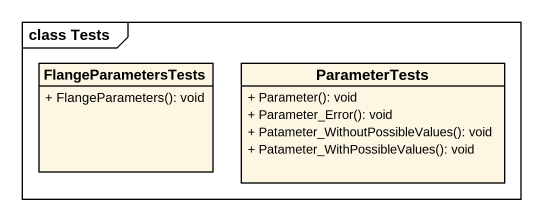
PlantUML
@startuml
mainframe class Tests
hide circle
hide empty members
skinparam classAttributeIconSize 0
class FlangeParametersTests {
  + FlangeParameters(): void
}
class ParameterTests {
  + Parameter(): void
  + Parameter_Error(): void
  + Patameter_WithoutPossibleValues(): void
  + Patameter_WithPossibleValues(): void
}
@enduml
